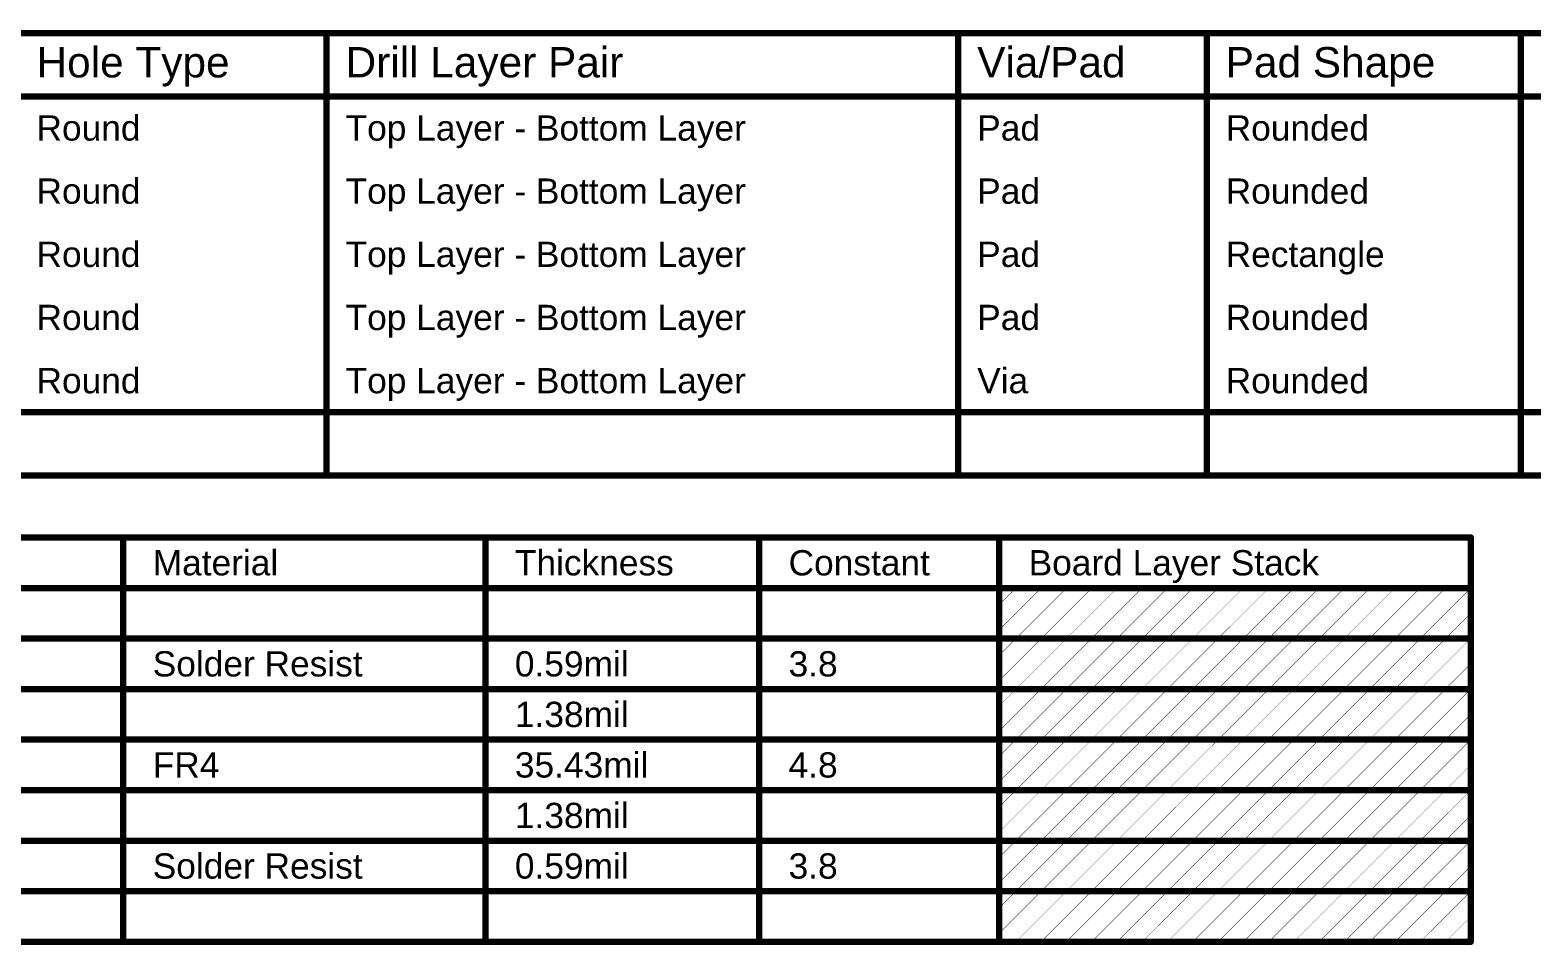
# Model space of a CAD drawing. Header units: inches. Extents: x 0 to 12.8, y -0.1 to 3.7.
# Drawn here: x 2.794 to 6.36, y 1.494 to 3.667 of the extents above; entities that cross this region are included whole.
import ezdxf

# ---------------------------------------------------------------- set-up
doc = ezdxf.new("R2010")
doc.units = ezdxf.units.IN
doc.header["$MEASUREMENT"] = 0
doc.layers.add('Drill Drawing', color=1, linetype='Continuous')
doc.layers.add('Fabrication', color=76, linetype='Continuous')
doc.styles.add('Arial', font='', dxfattribs={"height": 0.2})
doc.styles.get('Arial').set_extended_font_data('Arial')

msp = doc.modelspace()

# ---------------------------------------------------------------- linework, layer by layer
at = {"layer": 'Drill Drawing', "const_width": 0.015}
for points in [[(0.0085, 3.6595), (12.7729, 3.6595)], [(3.4986, 2.6095), (3.4986, 3.6595)], [(4.9981, 2.6095), (4.9981, 3.6595)], [(5.588, 2.6095), (5.588, 3.6595)], [(6.3338, 2.6095), (6.3338, 3.6595)], [(0.0085, 3.5095), (12.7729, 3.5095)], [(0.0085, 2.7595), (12.7729, 2.7595)], [(0.0085, 2.6095), (12.7729, 2.6095)]]:
    msp.add_lwpolyline(points, dxfattribs=at)
at = {"layer": 'Drill Drawing', "const_width": 0.0075}
for points in [[(3.4948, 3.6595, 1), (3.5023, 3.6595, 1)], [(4.9944, 3.6595, 1), (5.0019, 3.6595, 1)], [(5.5842, 3.6595, 1), (5.5917, 3.6595, 1)], [(6.33, 3.6595, 1), (6.3375, 3.6595, 1)], [(3.4948, 2.6095, 1), (3.5023, 2.6095, 1)], [(4.9944, 2.6095, 1), (5.0019, 2.6095, 1)], [(5.5842, 2.6095, 1), (5.5917, 2.6095, 1)], [(6.33, 2.6095, 1), (6.3375, 2.6095, 1)]]:
    msp.add_lwpolyline(points, format="xyb", close=True, dxfattribs=at)
at = {"layer": 'Fabrication'}
for points, const_width in [([(1.6761, 2.462), (6.2149, 2.462)], 0.015), ([(3.0157, 1.502), (3.0157, 2.462)], 0.015), ([(3.8755, 1.502), (3.8755, 2.462)], 0.015), ([(4.5253, 1.502), (4.5253, 2.462)], 0.015), ([(5.0952, 1.502), (5.0952, 2.462)], 0.015), ([(6.2149, 1.502), (6.2149, 2.462)], 0.015), ([(1.6761, 2.342), (6.2149, 2.342)], 0.015), ([(5.0952, 2.3023), (5.1349, 2.342)], 0.001), ([(5.0952, 2.2423), (5.1949, 2.342)], 0.001), ([(5.1349, 2.222), (5.2549, 2.342)], 0.001), ([(5.1949, 2.222), (5.3149, 2.342)], 0.001), ([(5.2549, 2.222), (5.3749, 2.342)], 0.001), ([(5.3149, 2.222), (5.4349, 2.342)], 0.001), ([(5.3749, 2.222), (5.4949, 2.342)], 0.001), ([(5.4349, 2.222), (5.5549, 2.342)], 0.001), ([(5.4949, 2.222), (5.6149, 2.342)], 0.001), ([(5.5549, 2.222), (5.6749, 2.342)], 0.001), ([(5.6149, 2.222), (5.7349, 2.342)], 0.001), ([(5.6749, 2.222), (5.7949, 2.342)], 0.001), ([(5.7349, 2.222), (5.8549, 2.342)], 0.001), ([(5.7949, 2.222), (5.9149, 2.342)], 0.001), ([(5.8549, 2.222), (5.9749, 2.342)], 0.001), ([(5.9149, 2.222), (6.0349, 2.342)], 0.001), ([(5.9749, 2.222), (6.0949, 2.342)], 0.001), ([(6.0349, 2.222), (6.1549, 2.342)], 0.001), ([(6.0949, 2.222), (6.2149, 2.342)], 0.001), ([(6.1549, 2.222), (6.2149, 2.282)], 0.001), ([(2.086, 2.222), (3.0157, 2.222)], 0.015), ([(3.0157, 2.222), (3.8755, 2.222)], 0.015), ([(3.8755, 2.222), (4.5253, 2.222)], 0.015), ([(4.5253, 2.222), (5.0952, 2.222)], 0.015), ([(5.0952, 2.222), (6.2149, 2.222)], 0.015), ([(5.0952, 2.1823), (5.1349, 2.222)], 0.001), ([(5.0952, 2.1223), (5.1949, 2.222)], 0.001), ([(5.1349, 2.102), (5.2549, 2.222)], 0.001), ([(5.1949, 2.102), (5.3149, 2.222)], 0.001), ([(5.2549, 2.102), (5.3749, 2.222)], 0.001), ([(5.3149, 2.102), (5.4349, 2.222)], 0.001), ([(5.3749, 2.102), (5.4949, 2.222)], 0.001), ([(5.4349, 2.102), (5.5549, 2.222)], 0.001), ([(5.4949, 2.102), (5.6149, 2.222)], 0.001), ([(5.5549, 2.102), (5.6749, 2.222)], 0.001), ([(5.6149, 2.102), (5.7349, 2.222)], 0.001), ([(5.6749, 2.102), (5.7949, 2.222)], 0.001), ([(5.7349, 2.102), (5.8549, 2.222)], 0.001), ([(5.7949, 2.102), (5.9149, 2.222)], 0.001), ([(5.8549, 2.102), (5.9749, 2.222)], 0.001), ([(5.9149, 2.102), (6.0349, 2.222)], 0.001), ([(5.9749, 2.102), (6.0949, 2.222)], 0.001), ([(6.0349, 2.102), (6.1549, 2.222)], 0.001), ([(6.0949, 2.102), (6.2149, 2.222)], 0.001), ([(6.1549, 2.102), (6.2149, 2.162)], 0.001), ([(2.086, 2.102), (3.0157, 2.102)], 0.015), ([(3.0157, 2.102), (3.8755, 2.102)], 0.015), ([(3.8755, 2.102), (4.5253, 2.102)], 0.015), ([(4.5253, 2.102), (5.0952, 2.102)], 0.015), ([(5.0952, 2.102), (6.2149, 2.102)], 0.015), ([(5.0952, 2.0623), (5.1349, 2.102)], 0.001), ([(5.0952, 2.0023), (5.1949, 2.102)], 0.001), ([(5.1349, 1.982), (5.2549, 2.102)], 0.001), ([(5.1949, 1.982), (5.3149, 2.102)], 0.001), ([(5.2549, 1.982), (5.3749, 2.102)], 0.001), ([(5.3149, 1.982), (5.4349, 2.102)], 0.001), ([(5.3749, 1.982), (5.4949, 2.102)], 0.001), ([(5.4349, 1.982), (5.5549, 2.102)], 0.001), ([(5.4949, 1.982), (5.6149, 2.102)], 0.001), ([(5.5549, 1.982), (5.6749, 2.102)], 0.001), ([(5.6149, 1.982), (5.7349, 2.102)], 0.001), ([(5.6749, 1.982), (5.7949, 2.102)], 0.001), ([(5.7349, 1.982), (5.8549, 2.102)], 0.001), ([(5.7949, 1.982), (5.9149, 2.102)], 0.001), ([(5.8549, 1.982), (5.9749, 2.102)], 0.001), ([(5.9149, 1.982), (6.0349, 2.102)], 0.001), ([(5.9749, 1.982), (6.0949, 2.102)], 0.001), ([(6.0349, 1.982), (6.1549, 2.102)], 0.001), ([(6.0949, 1.982), (6.2149, 2.102)], 0.001), ([(6.1549, 1.982), (6.2149, 2.042)], 0.001), ([(2.086, 1.982), (3.0157, 1.982)], 0.015), ([(3.0157, 1.982), (3.8755, 1.982)], 0.015), ([(3.8755, 1.982), (4.5253, 1.982)], 0.015), ([(4.5253, 1.982), (5.0952, 1.982)], 0.015), ([(5.0952, 1.982), (6.2149, 1.982)], 0.015), ([(5.0952, 1.9423), (5.1349, 1.982)], 0.001), ([(5.0952, 1.8823), (5.1949, 1.982)], 0.001), ([(5.1349, 1.862), (5.2549, 1.982)], 0.001), ([(5.1949, 1.862), (5.3149, 1.982)], 0.001), ([(5.2549, 1.862), (5.3749, 1.982)], 0.001), ([(5.3149, 1.862), (5.4349, 1.982)], 0.001), ([(5.3749, 1.862), (5.4949, 1.982)], 0.001), ([(5.4349, 1.862), (5.5549, 1.982)], 0.001), ([(5.4949, 1.862), (5.6149, 1.982)], 0.001), ([(5.5549, 1.862), (5.6749, 1.982)], 0.001), ([(5.6149, 1.862), (5.7349, 1.982)], 0.001), ([(5.6749, 1.862), (5.7949, 1.982)], 0.001), ([(5.7349, 1.862), (5.8549, 1.982)], 0.001), ([(5.7949, 1.862), (5.9149, 1.982)], 0.001), ([(5.8549, 1.862), (5.9749, 1.982)], 0.001), ([(5.9149, 1.862), (6.0349, 1.982)], 0.001), ([(5.9749, 1.862), (6.0949, 1.982)], 0.001), ([(6.0349, 1.862), (6.1549, 1.982)], 0.001), ([(6.0949, 1.862), (6.2149, 1.982)], 0.001), ([(6.1549, 1.862), (6.2149, 1.922)], 0.001), ([(2.086, 1.862), (3.0157, 1.862)], 0.015), ([(3.0157, 1.862), (3.8755, 1.862)], 0.015), ([(3.8755, 1.862), (4.5253, 1.862)], 0.015), ([(4.5253, 1.862), (5.0952, 1.862)], 0.015), ([(5.0952, 1.862), (6.2149, 1.862)], 0.015), ([(5.0952, 1.8223), (5.1349, 1.862)], 0.001), ([(5.0952, 1.7623), (5.1949, 1.862)], 0.001), ([(5.1349, 1.742), (5.2549, 1.862)], 0.001), ([(5.1949, 1.742), (5.3149, 1.862)], 0.001), ([(5.2549, 1.742), (5.3749, 1.862)], 0.001), ([(5.3149, 1.742), (5.4349, 1.862)], 0.001), ([(5.3749, 1.742), (5.4949, 1.862)], 0.001), ([(5.4349, 1.742), (5.5549, 1.862)], 0.001), ([(5.4949, 1.742), (5.6149, 1.862)], 0.001), ([(5.5549, 1.742), (5.6749, 1.862)], 0.001), ([(5.6149, 1.742), (5.7349, 1.862)], 0.001), ([(5.6749, 1.742), (5.7949, 1.862)], 0.001), ([(5.7349, 1.742), (5.8549, 1.862)], 0.001), ([(5.7949, 1.742), (5.9149, 1.862)], 0.001), ([(5.8549, 1.742), (5.9749, 1.862)], 0.001), ([(5.9149, 1.742), (6.0349, 1.862)], 0.001), ([(5.9749, 1.742), (6.0949, 1.862)], 0.001), ([(6.0349, 1.742), (6.1549, 1.862)], 0.001), ([(6.0949, 1.742), (6.2149, 1.862)], 0.001), ([(6.1549, 1.742), (6.2149, 1.802)], 0.001), ([(2.086, 1.742), (3.0157, 1.742)], 0.015), ([(3.0157, 1.742), (3.8755, 1.742)], 0.015), ([(3.8755, 1.742), (4.5253, 1.742)], 0.015), ([(4.5253, 1.742), (5.0952, 1.742)], 0.015), ([(5.0952, 1.742), (6.2149, 1.742)], 0.015), ([(5.0952, 1.7023), (5.1349, 1.742)], 0.001), ([(5.0952, 1.6423), (5.1949, 1.742)], 0.001), ([(5.1349, 1.622), (5.2549, 1.742)], 0.001), ([(5.1949, 1.622), (5.3149, 1.742)], 0.001), ([(5.2549, 1.622), (5.3749, 1.742)], 0.001), ([(5.3149, 1.622), (5.4349, 1.742)], 0.001), ([(5.3749, 1.622), (5.4949, 1.742)], 0.001), ([(5.4349, 1.622), (5.5549, 1.742)], 0.001), ([(5.4949, 1.622), (5.6149, 1.742)], 0.001), ([(5.5549, 1.622), (5.6749, 1.742)], 0.001), ([(5.6149, 1.622), (5.7349, 1.742)], 0.001), ([(5.6749, 1.622), (5.7949, 1.742)], 0.001), ([(5.7349, 1.622), (5.8549, 1.742)], 0.001), ([(5.7949, 1.622), (5.9149, 1.742)], 0.001), ([(5.8549, 1.622), (5.9749, 1.742)], 0.001), ([(5.9149, 1.622), (6.0349, 1.742)], 0.001), ([(5.9749, 1.622), (6.0949, 1.742)], 0.001), ([(6.0349, 1.622), (6.1549, 1.742)], 0.001), ([(6.0949, 1.622), (6.2149, 1.742)], 0.001), ([(6.1549, 1.622), (6.2149, 1.682)], 0.001), ([(2.086, 1.622), (3.0157, 1.622)], 0.015), ([(3.0157, 1.622), (3.8755, 1.622)], 0.015), ([(3.8755, 1.622), (4.5253, 1.622)], 0.015), ([(4.5253, 1.622), (5.0952, 1.622)], 0.015), ([(5.0952, 1.622), (6.2149, 1.622)], 0.015), ([(5.0952, 1.5823), (5.1349, 1.622)], 0.001), ([(5.0952, 1.5223), (5.1949, 1.622)], 0.001), ([(5.1349, 1.502), (5.2549, 1.622)], 0.001), ([(5.1949, 1.502), (5.3149, 1.622)], 0.001), ([(5.2549, 1.502), (5.3749, 1.622)], 0.001), ([(5.3149, 1.502), (5.4349, 1.622)], 0.001), ([(5.3749, 1.502), (5.4949, 1.622)], 0.001), ([(5.4349, 1.502), (5.5549, 1.622)], 0.001), ([(5.4949, 1.502), (5.6149, 1.622)], 0.001), ([(5.5549, 1.502), (5.6749, 1.622)], 0.001), ([(5.6149, 1.502), (5.7349, 1.622)], 0.001), ([(5.6749, 1.502), (5.7949, 1.622)], 0.001), ([(5.7349, 1.502), (5.8549, 1.622)], 0.001), ([(5.7949, 1.502), (5.9149, 1.622)], 0.001), ([(5.8549, 1.502), (5.9749, 1.622)], 0.001), ([(5.9149, 1.502), (6.0349, 1.622)], 0.001), ([(5.9749, 1.502), (6.0949, 1.622)], 0.001), ([(6.0349, 1.502), (6.1549, 1.622)], 0.001), ([(6.0949, 1.502), (6.2149, 1.622)], 0.001), ([(6.1549, 1.502), (6.2149, 1.562)], 0.001), ([(2.086, 1.502), (3.0157, 1.502)], 0.015), ([(3.0157, 1.502), (3.8755, 1.502)], 0.015), ([(3.8755, 1.502), (4.5253, 1.502)], 0.015), ([(4.5253, 1.502), (5.0952, 1.502)], 0.015), ([(5.0952, 1.502), (6.2149, 1.502)], 0.015)]:
    msp.add_lwpolyline(points, dxfattribs=dict(at, const_width=const_width))
for points, const_width in [([(3.012, 2.462, 1), (3.0195, 2.462, 1)], 0.0075), ([(3.8718, 2.462, 1), (3.8793, 2.462, 1)], 0.0075), ([(4.5216, 2.462, 1), (4.5291, 2.462, 1)], 0.0075), ([(5.0915, 2.462, 1), (5.099, 2.462, 1)], 0.0075), ([(6.2111, 2.462, 1), (6.2186, 2.462, 1)], 0.0075), ([(6.2111, 2.462, 1), (6.2186, 2.462, 1)], 0.0075), ([(5.1346, 2.342, 1), (5.1351, 2.342, 1)], 0.0005), ([(5.1946, 2.342, 1), (5.1951, 2.342, 1)], 0.0005), ([(5.2546, 2.342, 1), (5.2551, 2.342, 1)], 0.0005), ([(5.3146, 2.342, 1), (5.3151, 2.342, 1)], 0.0005), ([(5.3746, 2.342, 1), (5.3751, 2.342, 1)], 0.0005), ([(5.4346, 2.342, 1), (5.4351, 2.342, 1)], 0.0005), ([(5.4946, 2.342, 1), (5.4951, 2.342, 1)], 0.0005), ([(5.5546, 2.342, 1), (5.5551, 2.342, 1)], 0.0005), ([(5.6146, 2.342, 1), (5.6151, 2.342, 1)], 0.0005), ([(5.6746, 2.342, 1), (5.6751, 2.342, 1)], 0.0005), ([(5.7346, 2.342, 1), (5.7351, 2.342, 1)], 0.0005), ([(5.7946, 2.342, 1), (5.7951, 2.342, 1)], 0.0005), ([(5.8546, 2.342, 1), (5.8551, 2.342, 1)], 0.0005), ([(5.9146, 2.342, 1), (5.9151, 2.342, 1)], 0.0005), ([(5.9746, 2.342, 1), (5.9751, 2.342, 1)], 0.0005), ([(6.0346, 2.342, 1), (6.0351, 2.342, 1)], 0.0005), ([(6.0946, 2.342, 1), (6.0951, 2.342, 1)], 0.0005), ([(6.1546, 2.342, 1), (6.1551, 2.342, 1)], 0.0005), ([(6.2111, 2.342, 1), (6.2186, 2.342, 1)], 0.0075), ([(6.2146, 2.342, 1), (6.2151, 2.342, 1)], 0.0005), ([(5.095, 2.3023, 1), (5.0955, 2.3023, 1)], 0.0005), ([(6.2146, 2.282, 1), (6.2151, 2.282, 1)], 0.0005), ([(3.012, 2.222, 1), (3.0195, 2.222, 1)], 0.0075), ([(3.012, 2.222, 1), (3.0195, 2.222, 1)], 0.0075), ([(3.8718, 2.222, 1), (3.8793, 2.222, 1)], 0.0075), ([(3.8718, 2.222, 1), (3.8793, 2.222, 1)], 0.0075), ([(4.5216, 2.222, 1), (4.5291, 2.222, 1)], 0.0075), ([(4.5216, 2.222, 1), (4.5291, 2.222, 1)], 0.0075), ([(5.0915, 2.222, 1), (5.099, 2.222, 1)], 0.0075), ([(5.0915, 2.222, 1), (5.099, 2.222, 1)], 0.0075), ([(5.095, 2.2423, 1), (5.0955, 2.2423, 1)], 0.0005), ([(5.1346, 2.222, 1), (5.1351, 2.222, 1)], 0.0005), ([(5.1346, 2.222, 1), (5.1351, 2.222, 1)], 0.0005), ([(5.1946, 2.222, 1), (5.1951, 2.222, 1)], 0.0005), ([(5.1946, 2.222, 1), (5.1951, 2.222, 1)], 0.0005), ([(5.2546, 2.222, 1), (5.2551, 2.222, 1)], 0.0005), ([(5.2546, 2.222, 1), (5.2551, 2.222, 1)], 0.0005), ([(5.3146, 2.222, 1), (5.3151, 2.222, 1)], 0.0005), ([(5.3146, 2.222, 1), (5.3151, 2.222, 1)], 0.0005), ([(5.3746, 2.222, 1), (5.3751, 2.222, 1)], 0.0005), ([(5.3746, 2.222, 1), (5.3751, 2.222, 1)], 0.0005), ([(5.4346, 2.222, 1), (5.4351, 2.222, 1)], 0.0005), ([(5.4346, 2.222, 1), (5.4351, 2.222, 1)], 0.0005), ([(5.4946, 2.222, 1), (5.4951, 2.222, 1)], 0.0005), ([(5.4946, 2.222, 1), (5.4951, 2.222, 1)], 0.0005), ([(5.5546, 2.222, 1), (5.5551, 2.222, 1)], 0.0005), ([(5.5546, 2.222, 1), (5.5551, 2.222, 1)], 0.0005), ([(5.6146, 2.222, 1), (5.6151, 2.222, 1)], 0.0005), ([(5.6146, 2.222, 1), (5.6151, 2.222, 1)], 0.0005), ([(5.6746, 2.222, 1), (5.6751, 2.222, 1)], 0.0005), ([(5.6746, 2.222, 1), (5.6751, 2.222, 1)], 0.0005), ([(5.7346, 2.222, 1), (5.7351, 2.222, 1)], 0.0005), ([(5.7346, 2.222, 1), (5.7351, 2.222, 1)], 0.0005), ([(5.7946, 2.222, 1), (5.7951, 2.222, 1)], 0.0005), ([(5.7946, 2.222, 1), (5.7951, 2.222, 1)], 0.0005), ([(5.8546, 2.222, 1), (5.8551, 2.222, 1)], 0.0005), ([(5.8546, 2.222, 1), (5.8551, 2.222, 1)], 0.0005), ([(5.9146, 2.222, 1), (5.9151, 2.222, 1)], 0.0005), ([(5.9146, 2.222, 1), (5.9151, 2.222, 1)], 0.0005), ([(5.9746, 2.222, 1), (5.9751, 2.222, 1)], 0.0005), ([(5.9746, 2.222, 1), (5.9751, 2.222, 1)], 0.0005), ([(6.0346, 2.222, 1), (6.0351, 2.222, 1)], 0.0005), ([(6.0346, 2.222, 1), (6.0351, 2.222, 1)], 0.0005), ([(6.0946, 2.222, 1), (6.0951, 2.222, 1)], 0.0005), ([(6.0946, 2.222, 1), (6.0951, 2.222, 1)], 0.0005), ([(6.1546, 2.222, 1), (6.1551, 2.222, 1)], 0.0005), ([(6.1546, 2.222, 1), (6.1551, 2.222, 1)], 0.0005), ([(6.2111, 2.222, 1), (6.2186, 2.222, 1)], 0.0075), ([(6.2146, 2.222, 1), (6.2151, 2.222, 1)], 0.0005), ([(5.095, 2.1823, 1), (5.0955, 2.1823, 1)], 0.0005), ([(6.2146, 2.162, 1), (6.2151, 2.162, 1)], 0.0005), ([(3.012, 2.102, 1), (3.0195, 2.102, 1)], 0.0075), ([(3.012, 2.102, 1), (3.0195, 2.102, 1)], 0.0075), ([(3.8718, 2.102, 1), (3.8793, 2.102, 1)], 0.0075), ([(3.8718, 2.102, 1), (3.8793, 2.102, 1)], 0.0075), ([(4.5216, 2.102, 1), (4.5291, 2.102, 1)], 0.0075), ([(4.5216, 2.102, 1), (4.5291, 2.102, 1)], 0.0075), ([(5.0915, 2.102, 1), (5.099, 2.102, 1)], 0.0075), ([(5.0915, 2.102, 1), (5.099, 2.102, 1)], 0.0075), ([(5.095, 2.1223, 1), (5.0955, 2.1223, 1)], 0.0005), ([(6.2111, 2.102, 1), (6.2186, 2.102, 1)], 0.0075), ([(5.1346, 2.102, 1), (5.1351, 2.102, 1)], 0.0005), ([(5.1346, 2.102, 1), (5.1351, 2.102, 1)], 0.0005), ([(5.1946, 2.102, 1), (5.1951, 2.102, 1)], 0.0005), ([(5.1946, 2.102, 1), (5.1951, 2.102, 1)], 0.0005), ([(5.2546, 2.102, 1), (5.2551, 2.102, 1)], 0.0005), ([(5.2546, 2.102, 1), (5.2551, 2.102, 1)], 0.0005), ([(5.3146, 2.102, 1), (5.3151, 2.102, 1)], 0.0005), ([(5.3146, 2.102, 1), (5.3151, 2.102, 1)], 0.0005), ([(5.3746, 2.102, 1), (5.3751, 2.102, 1)], 0.0005), ([(5.3746, 2.102, 1), (5.3751, 2.102, 1)], 0.0005), ([(5.4346, 2.102, 1), (5.4351, 2.102, 1)], 0.0005), ([(5.4346, 2.102, 1), (5.4351, 2.102, 1)], 0.0005), ([(5.4946, 2.102, 1), (5.4951, 2.102, 1)], 0.0005), ([(5.4946, 2.102, 1), (5.4951, 2.102, 1)], 0.0005), ([(5.5546, 2.102, 1), (5.5551, 2.102, 1)], 0.0005), ([(5.5546, 2.102, 1), (5.5551, 2.102, 1)], 0.0005), ([(5.6146, 2.102, 1), (5.6151, 2.102, 1)], 0.0005), ([(5.6146, 2.102, 1), (5.6151, 2.102, 1)], 0.0005), ([(5.6746, 2.102, 1), (5.6751, 2.102, 1)], 0.0005), ([(5.6746, 2.102, 1), (5.6751, 2.102, 1)], 0.0005), ([(5.7346, 2.102, 1), (5.7351, 2.102, 1)], 0.0005), ([(5.7346, 2.102, 1), (5.7351, 2.102, 1)], 0.0005), ([(5.7946, 2.102, 1), (5.7951, 2.102, 1)], 0.0005), ([(5.7946, 2.102, 1), (5.7951, 2.102, 1)], 0.0005), ([(5.8546, 2.102, 1), (5.8551, 2.102, 1)], 0.0005), ([(5.8546, 2.102, 1), (5.8551, 2.102, 1)], 0.0005), ([(5.9146, 2.102, 1), (5.9151, 2.102, 1)], 0.0005), ([(5.9146, 2.102, 1), (5.9151, 2.102, 1)], 0.0005), ([(5.9746, 2.102, 1), (5.9751, 2.102, 1)], 0.0005), ([(5.9746, 2.102, 1), (5.9751, 2.102, 1)], 0.0005), ([(6.0346, 2.102, 1), (6.0351, 2.102, 1)], 0.0005), ([(6.0346, 2.102, 1), (6.0351, 2.102, 1)], 0.0005), ([(6.0946, 2.102, 1), (6.0951, 2.102, 1)], 0.0005), ([(6.0946, 2.102, 1), (6.0951, 2.102, 1)], 0.0005), ([(6.1546, 2.102, 1), (6.1551, 2.102, 1)], 0.0005), ([(6.1546, 2.102, 1), (6.1551, 2.102, 1)], 0.0005), ([(6.2146, 2.102, 1), (6.2151, 2.102, 1)], 0.0005), ([(5.095, 2.0623, 1), (5.0955, 2.0623, 1)], 0.0005), ([(6.2146, 2.042, 1), (6.2151, 2.042, 1)], 0.0005), ([(5.095, 2.0023, 1), (5.0955, 2.0023, 1)], 0.0005), ([(3.012, 1.982, 1), (3.0195, 1.982, 1)], 0.0075), ([(3.012, 1.982, 1), (3.0195, 1.982, 1)], 0.0075), ([(3.8718, 1.982, 1), (3.8793, 1.982, 1)], 0.0075), ([(3.8718, 1.982, 1), (3.8793, 1.982, 1)], 0.0075), ([(4.5216, 1.982, 1), (4.5291, 1.982, 1)], 0.0075), ([(4.5216, 1.982, 1), (4.5291, 1.982, 1)], 0.0075), ([(5.0915, 1.982, 1), (5.099, 1.982, 1)], 0.0075), ([(5.0915, 1.982, 1), (5.099, 1.982, 1)], 0.0075), ([(5.1346, 1.982, 1), (5.1351, 1.982, 1)], 0.0005), ([(5.1346, 1.982, 1), (5.1351, 1.982, 1)], 0.0005), ([(5.1946, 1.982, 1), (5.1951, 1.982, 1)], 0.0005), ([(5.1946, 1.982, 1), (5.1951, 1.982, 1)], 0.0005), ([(5.2546, 1.982, 1), (5.2551, 1.982, 1)], 0.0005), ([(5.2546, 1.982, 1), (5.2551, 1.982, 1)], 0.0005), ([(5.3146, 1.982, 1), (5.3151, 1.982, 1)], 0.0005), ([(5.3146, 1.982, 1), (5.3151, 1.982, 1)], 0.0005), ([(5.3746, 1.982, 1), (5.3751, 1.982, 1)], 0.0005), ([(5.3746, 1.982, 1), (5.3751, 1.982, 1)], 0.0005), ([(5.4346, 1.982, 1), (5.4351, 1.982, 1)], 0.0005), ([(5.4346, 1.982, 1), (5.4351, 1.982, 1)], 0.0005), ([(5.4946, 1.982, 1), (5.4951, 1.982, 1)], 0.0005), ([(5.4946, 1.982, 1), (5.4951, 1.982, 1)], 0.0005), ([(5.5546, 1.982, 1), (5.5551, 1.982, 1)], 0.0005), ([(5.5546, 1.982, 1), (5.5551, 1.982, 1)], 0.0005), ([(5.6146, 1.982, 1), (5.6151, 1.982, 1)], 0.0005), ([(5.6146, 1.982, 1), (5.6151, 1.982, 1)], 0.0005), ([(5.6746, 1.982, 1), (5.6751, 1.982, 1)], 0.0005), ([(5.6746, 1.982, 1), (5.6751, 1.982, 1)], 0.0005), ([(5.7346, 1.982, 1), (5.7351, 1.982, 1)], 0.0005), ([(5.7346, 1.982, 1), (5.7351, 1.982, 1)], 0.0005), ([(5.7946, 1.982, 1), (5.7951, 1.982, 1)], 0.0005), ([(5.7946, 1.982, 1), (5.7951, 1.982, 1)], 0.0005), ([(5.8546, 1.982, 1), (5.8551, 1.982, 1)], 0.0005), ([(5.8546, 1.982, 1), (5.8551, 1.982, 1)], 0.0005), ([(5.9146, 1.982, 1), (5.9151, 1.982, 1)], 0.0005), ([(5.9146, 1.982, 1), (5.9151, 1.982, 1)], 0.0005), ([(5.9746, 1.982, 1), (5.9751, 1.982, 1)], 0.0005), ([(5.9746, 1.982, 1), (5.9751, 1.982, 1)], 0.0005), ([(6.0346, 1.982, 1), (6.0351, 1.982, 1)], 0.0005), ([(6.0346, 1.982, 1), (6.0351, 1.982, 1)], 0.0005), ([(6.0946, 1.982, 1), (6.0951, 1.982, 1)], 0.0005), ([(6.0946, 1.982, 1), (6.0951, 1.982, 1)], 0.0005), ([(6.1546, 1.982, 1), (6.1551, 1.982, 1)], 0.0005), ([(6.1546, 1.982, 1), (6.1551, 1.982, 1)], 0.0005), ([(6.2111, 1.982, 1), (6.2186, 1.982, 1)], 0.0075), ([(6.2146, 1.982, 1), (6.2151, 1.982, 1)], 0.0005), ([(5.095, 1.9423, 1), (5.0955, 1.9423, 1)], 0.0005), ([(6.2146, 1.922, 1), (6.2151, 1.922, 1)], 0.0005), ([(3.012, 1.862, 1), (3.0195, 1.862, 1)], 0.0075), ([(3.012, 1.862, 1), (3.0195, 1.862, 1)], 0.0075), ([(3.8718, 1.862, 1), (3.8793, 1.862, 1)], 0.0075), ([(3.8718, 1.862, 1), (3.8793, 1.862, 1)], 0.0075), ([(4.5216, 1.862, 1), (4.5291, 1.862, 1)], 0.0075), ([(4.5216, 1.862, 1), (4.5291, 1.862, 1)], 0.0075), ([(5.0915, 1.862, 1), (5.099, 1.862, 1)], 0.0075), ([(5.0915, 1.862, 1), (5.099, 1.862, 1)], 0.0075), ([(5.095, 1.8823, 1), (5.0955, 1.8823, 1)], 0.0005), ([(5.1346, 1.862, 1), (5.1351, 1.862, 1)], 0.0005), ([(5.1346, 1.862, 1), (5.1351, 1.862, 1)], 0.0005), ([(5.1946, 1.862, 1), (5.1951, 1.862, 1)], 0.0005), ([(5.1946, 1.862, 1), (5.1951, 1.862, 1)], 0.0005), ([(5.2546, 1.862, 1), (5.2551, 1.862, 1)], 0.0005), ([(5.2546, 1.862, 1), (5.2551, 1.862, 1)], 0.0005), ([(5.3146, 1.862, 1), (5.3151, 1.862, 1)], 0.0005), ([(5.3146, 1.862, 1), (5.3151, 1.862, 1)], 0.0005), ([(5.3746, 1.862, 1), (5.3751, 1.862, 1)], 0.0005), ([(5.3746, 1.862, 1), (5.3751, 1.862, 1)], 0.0005), ([(5.4346, 1.862, 1), (5.4351, 1.862, 1)], 0.0005), ([(5.4346, 1.862, 1), (5.4351, 1.862, 1)], 0.0005), ([(5.4946, 1.862, 1), (5.4951, 1.862, 1)], 0.0005), ([(5.4946, 1.862, 1), (5.4951, 1.862, 1)], 0.0005), ([(5.5546, 1.862, 1), (5.5551, 1.862, 1)], 0.0005), ([(5.5546, 1.862, 1), (5.5551, 1.862, 1)], 0.0005), ([(5.6146, 1.862, 1), (5.6151, 1.862, 1)], 0.0005), ([(5.6146, 1.862, 1), (5.6151, 1.862, 1)], 0.0005), ([(5.6746, 1.862, 1), (5.6751, 1.862, 1)], 0.0005), ([(5.6746, 1.862, 1), (5.6751, 1.862, 1)], 0.0005), ([(5.7346, 1.862, 1), (5.7351, 1.862, 1)], 0.0005), ([(5.7346, 1.862, 1), (5.7351, 1.862, 1)], 0.0005), ([(5.7946, 1.862, 1), (5.7951, 1.862, 1)], 0.0005), ([(5.7946, 1.862, 1), (5.7951, 1.862, 1)], 0.0005), ([(5.8546, 1.862, 1), (5.8551, 1.862, 1)], 0.0005), ([(5.8546, 1.862, 1), (5.8551, 1.862, 1)], 0.0005), ([(5.9146, 1.862, 1), (5.9151, 1.862, 1)], 0.0005), ([(5.9146, 1.862, 1), (5.9151, 1.862, 1)], 0.0005), ([(5.9746, 1.862, 1), (5.9751, 1.862, 1)], 0.0005), ([(5.9746, 1.862, 1), (5.9751, 1.862, 1)], 0.0005), ([(6.0346, 1.862, 1), (6.0351, 1.862, 1)], 0.0005), ([(6.0346, 1.862, 1), (6.0351, 1.862, 1)], 0.0005), ([(6.0946, 1.862, 1), (6.0951, 1.862, 1)], 0.0005), ([(6.0946, 1.862, 1), (6.0951, 1.862, 1)], 0.0005), ([(6.1546, 1.862, 1), (6.1551, 1.862, 1)], 0.0005), ([(6.1546, 1.862, 1), (6.1551, 1.862, 1)], 0.0005), ([(6.2111, 1.862, 1), (6.2186, 1.862, 1)], 0.0075), ([(6.2146, 1.862, 1), (6.2151, 1.862, 1)], 0.0005), ([(5.095, 1.8223, 1), (5.0955, 1.8223, 1)], 0.0005), ([(6.2146, 1.802, 1), (6.2151, 1.802, 1)], 0.0005), ([(3.012, 1.742, 1), (3.0195, 1.742, 1)], 0.0075), ([(3.012, 1.742, 1), (3.0195, 1.742, 1)], 0.0075), ([(3.8718, 1.742, 1), (3.8793, 1.742, 1)], 0.0075), ([(3.8718, 1.742, 1), (3.8793, 1.742, 1)], 0.0075), ([(4.5216, 1.742, 1), (4.5291, 1.742, 1)], 0.0075), ([(4.5216, 1.742, 1), (4.5291, 1.742, 1)], 0.0075), ([(5.0915, 1.742, 1), (5.099, 1.742, 1)], 0.0075), ([(5.0915, 1.742, 1), (5.099, 1.742, 1)], 0.0075), ([(5.095, 1.7623, 1), (5.0955, 1.7623, 1)], 0.0005), ([(6.2111, 1.742, 1), (6.2186, 1.742, 1)], 0.0075), ([(5.1346, 1.742, 1), (5.1351, 1.742, 1)], 0.0005), ([(5.1346, 1.742, 1), (5.1351, 1.742, 1)], 0.0005), ([(5.1946, 1.742, 1), (5.1951, 1.742, 1)], 0.0005), ([(5.1946, 1.742, 1), (5.1951, 1.742, 1)], 0.0005), ([(5.2546, 1.742, 1), (5.2551, 1.742, 1)], 0.0005), ([(5.2546, 1.742, 1), (5.2551, 1.742, 1)], 0.0005), ([(5.3146, 1.742, 1), (5.3151, 1.742, 1)], 0.0005), ([(5.3146, 1.742, 1), (5.3151, 1.742, 1)], 0.0005), ([(5.3746, 1.742, 1), (5.3751, 1.742, 1)], 0.0005), ([(5.3746, 1.742, 1), (5.3751, 1.742, 1)], 0.0005), ([(5.4346, 1.742, 1), (5.4351, 1.742, 1)], 0.0005), ([(5.4346, 1.742, 1), (5.4351, 1.742, 1)], 0.0005), ([(5.4946, 1.742, 1), (5.4951, 1.742, 1)], 0.0005), ([(5.4946, 1.742, 1), (5.4951, 1.742, 1)], 0.0005), ([(5.5546, 1.742, 1), (5.5551, 1.742, 1)], 0.0005), ([(5.5546, 1.742, 1), (5.5551, 1.742, 1)], 0.0005), ([(5.6146, 1.742, 1), (5.6151, 1.742, 1)], 0.0005), ([(5.6146, 1.742, 1), (5.6151, 1.742, 1)], 0.0005), ([(5.6746, 1.742, 1), (5.6751, 1.742, 1)], 0.0005), ([(5.6746, 1.742, 1), (5.6751, 1.742, 1)], 0.0005), ([(5.7346, 1.742, 1), (5.7351, 1.742, 1)], 0.0005), ([(5.7346, 1.742, 1), (5.7351, 1.742, 1)], 0.0005), ([(5.7946, 1.742, 1), (5.7951, 1.742, 1)], 0.0005), ([(5.7946, 1.742, 1), (5.7951, 1.742, 1)], 0.0005), ([(5.8546, 1.742, 1), (5.8551, 1.742, 1)], 0.0005), ([(5.8546, 1.742, 1), (5.8551, 1.742, 1)], 0.0005), ([(5.9146, 1.742, 1), (5.9151, 1.742, 1)], 0.0005), ([(5.9146, 1.742, 1), (5.9151, 1.742, 1)], 0.0005), ([(5.9746, 1.742, 1), (5.9751, 1.742, 1)], 0.0005), ([(5.9746, 1.742, 1), (5.9751, 1.742, 1)], 0.0005), ([(6.0346, 1.742, 1), (6.0351, 1.742, 1)], 0.0005), ([(6.0346, 1.742, 1), (6.0351, 1.742, 1)], 0.0005), ([(6.0946, 1.742, 1), (6.0951, 1.742, 1)], 0.0005), ([(6.0946, 1.742, 1), (6.0951, 1.742, 1)], 0.0005), ([(6.1546, 1.742, 1), (6.1551, 1.742, 1)], 0.0005), ([(6.1546, 1.742, 1), (6.1551, 1.742, 1)], 0.0005), ([(6.2146, 1.742, 1), (6.2151, 1.742, 1)], 0.0005), ([(5.095, 1.7023, 1), (5.0955, 1.7023, 1)], 0.0005), ([(6.2146, 1.682, 1), (6.2151, 1.682, 1)], 0.0005), ([(5.095, 1.6423, 1), (5.0955, 1.6423, 1)], 0.0005), ([(3.012, 1.622, 1), (3.0195, 1.622, 1)], 0.0075), ([(3.012, 1.622, 1), (3.0195, 1.622, 1)], 0.0075), ([(3.8718, 1.622, 1), (3.8793, 1.622, 1)], 0.0075), ([(3.8718, 1.622, 1), (3.8793, 1.622, 1)], 0.0075), ([(4.5216, 1.622, 1), (4.5291, 1.622, 1)], 0.0075), ([(4.5216, 1.622, 1), (4.5291, 1.622, 1)], 0.0075), ([(5.0915, 1.622, 1), (5.099, 1.622, 1)], 0.0075), ([(5.0915, 1.622, 1), (5.099, 1.622, 1)], 0.0075), ([(5.1346, 1.622, 1), (5.1351, 1.622, 1)], 0.0005), ([(5.1346, 1.622, 1), (5.1351, 1.622, 1)], 0.0005), ([(5.1946, 1.622, 1), (5.1951, 1.622, 1)], 0.0005), ([(5.1946, 1.622, 1), (5.1951, 1.622, 1)], 0.0005), ([(5.2546, 1.622, 1), (5.2551, 1.622, 1)], 0.0005), ([(5.2546, 1.622, 1), (5.2551, 1.622, 1)], 0.0005), ([(5.3146, 1.622, 1), (5.3151, 1.622, 1)], 0.0005), ([(5.3146, 1.622, 1), (5.3151, 1.622, 1)], 0.0005), ([(5.3746, 1.622, 1), (5.3751, 1.622, 1)], 0.0005), ([(5.3746, 1.622, 1), (5.3751, 1.622, 1)], 0.0005), ([(5.4346, 1.622, 1), (5.4351, 1.622, 1)], 0.0005), ([(5.4346, 1.622, 1), (5.4351, 1.622, 1)], 0.0005), ([(5.4946, 1.622, 1), (5.4951, 1.622, 1)], 0.0005), ([(5.4946, 1.622, 1), (5.4951, 1.622, 1)], 0.0005), ([(5.5546, 1.622, 1), (5.5551, 1.622, 1)], 0.0005), ([(5.5546, 1.622, 1), (5.5551, 1.622, 1)], 0.0005), ([(5.6146, 1.622, 1), (5.6151, 1.622, 1)], 0.0005), ([(5.6146, 1.622, 1), (5.6151, 1.622, 1)], 0.0005), ([(5.6746, 1.622, 1), (5.6751, 1.622, 1)], 0.0005), ([(5.6746, 1.622, 1), (5.6751, 1.622, 1)], 0.0005), ([(5.7346, 1.622, 1), (5.7351, 1.622, 1)], 0.0005), ([(5.7346, 1.622, 1), (5.7351, 1.622, 1)], 0.0005), ([(5.7946, 1.622, 1), (5.7951, 1.622, 1)], 0.0005), ([(5.7946, 1.622, 1), (5.7951, 1.622, 1)], 0.0005), ([(5.8546, 1.622, 1), (5.8551, 1.622, 1)], 0.0005), ([(5.8546, 1.622, 1), (5.8551, 1.622, 1)], 0.0005), ([(5.9146, 1.622, 1), (5.9151, 1.622, 1)], 0.0005), ([(5.9146, 1.622, 1), (5.9151, 1.622, 1)], 0.0005), ([(5.9746, 1.622, 1), (5.9751, 1.622, 1)], 0.0005), ([(5.9746, 1.622, 1), (5.9751, 1.622, 1)], 0.0005), ([(6.0346, 1.622, 1), (6.0351, 1.622, 1)], 0.0005), ([(6.0346, 1.622, 1), (6.0351, 1.622, 1)], 0.0005), ([(6.0946, 1.622, 1), (6.0951, 1.622, 1)], 0.0005), ([(6.0946, 1.622, 1), (6.0951, 1.622, 1)], 0.0005), ([(6.1546, 1.622, 1), (6.1551, 1.622, 1)], 0.0005), ([(6.1546, 1.622, 1), (6.1551, 1.622, 1)], 0.0005), ([(6.2111, 1.622, 1), (6.2186, 1.622, 1)], 0.0075), ([(6.2146, 1.622, 1), (6.2151, 1.622, 1)], 0.0005), ([(5.095, 1.5823, 1), (5.0955, 1.5823, 1)], 0.0005), ([(6.2146, 1.562, 1), (6.2151, 1.562, 1)], 0.0005), ([(3.012, 1.502, 1), (3.0195, 1.502, 1)], 0.0075), ([(3.012, 1.502, 1), (3.0195, 1.502, 1)], 0.0075), ([(3.012, 1.502, 1), (3.0195, 1.502, 1)], 0.0075), ([(3.8718, 1.502, 1), (3.8793, 1.502, 1)], 0.0075), ([(3.8718, 1.502, 1), (3.8793, 1.502, 1)], 0.0075), ([(3.8718, 1.502, 1), (3.8793, 1.502, 1)], 0.0075), ([(4.5216, 1.502, 1), (4.5291, 1.502, 1)], 0.0075), ([(4.5216, 1.502, 1), (4.5291, 1.502, 1)], 0.0075), ([(4.5216, 1.502, 1), (4.5291, 1.502, 1)], 0.0075), ([(5.0915, 1.502, 1), (5.099, 1.502, 1)], 0.0075), ([(5.0915, 1.502, 1), (5.099, 1.502, 1)], 0.0075), ([(5.0915, 1.502, 1), (5.099, 1.502, 1)], 0.0075), ([(5.095, 1.5223, 1), (5.0955, 1.5223, 1)], 0.0005), ([(5.1346, 1.502, 1), (5.1351, 1.502, 1)], 0.0005), ([(5.1946, 1.502, 1), (5.1951, 1.502, 1)], 0.0005), ([(5.2546, 1.502, 1), (5.2551, 1.502, 1)], 0.0005), ([(5.3146, 1.502, 1), (5.3151, 1.502, 1)], 0.0005), ([(5.3746, 1.502, 1), (5.3751, 1.502, 1)], 0.0005), ([(5.4346, 1.502, 1), (5.4351, 1.502, 1)], 0.0005), ([(5.4946, 1.502, 1), (5.4951, 1.502, 1)], 0.0005), ([(5.5546, 1.502, 1), (5.5551, 1.502, 1)], 0.0005), ([(5.6146, 1.502, 1), (5.6151, 1.502, 1)], 0.0005), ([(5.6746, 1.502, 1), (5.6751, 1.502, 1)], 0.0005), ([(5.7346, 1.502, 1), (5.7351, 1.502, 1)], 0.0005), ([(5.7946, 1.502, 1), (5.7951, 1.502, 1)], 0.0005), ([(5.8546, 1.502, 1), (5.8551, 1.502, 1)], 0.0005), ([(5.9146, 1.502, 1), (5.9151, 1.502, 1)], 0.0005), ([(5.9746, 1.502, 1), (5.9751, 1.502, 1)], 0.0005), ([(6.0346, 1.502, 1), (6.0351, 1.502, 1)], 0.0005), ([(6.0946, 1.502, 1), (6.0951, 1.502, 1)], 0.0005), ([(6.1546, 1.502, 1), (6.1551, 1.502, 1)], 0.0005), ([(6.2111, 1.502, 1), (6.2186, 1.502, 1)], 0.0075), ([(6.2111, 1.502, 1), (6.2186, 1.502, 1)], 0.0075)]:
    msp.add_lwpolyline(points, format="xyb", close=True, dxfattribs=dict(at, const_width=const_width))

# ---------------------------------------------------------------- texts
at = {"layer": 'Drill Drawing', "style": 'Arial'}
for s, height, p in [('Hole Type', 0.072, (2.8098, 3.5545)), ('Drill Layer Pair', 0.072, (3.5436, 3.5545)), ('Via/Pad', 0.072, (5.0431, 3.5545)), ('Pad Shape', 0.072, (5.633, 3.5545)), ('Round', 0.06, (2.8098, 3.4045)), ('Top Layer - Bottom Layer', 0.06, (3.5436, 3.4045)), ('Pad', 0.06, (5.0431, 3.4045)), ('Rounded', 0.06, (5.633, 3.4045)), ('Round', 0.06, (2.8098, 3.2545)), ('Pad', 0.06, (5.0431, 3.2545)), ('Rounded', 0.06, (5.633, 3.2545)), ('Top Layer - Bottom Layer', 0.06, (3.5436, 3.2545)), ('Round', 0.06, (2.8098, 3.1045)), ('Top Layer - Bottom Layer', 0.06, (3.5436, 3.1045)), ('Pad', 0.06, (5.0431, 3.1045)), ('Rectangle', 0.06, (5.633, 3.1045)), ('Round', 0.06, (2.8098, 2.9545)), ('Top Layer - Bottom Layer', 0.06, (3.5436, 2.9545)), ('Pad', 0.06, (5.0431, 2.9545)), ('Rounded', 0.06, (5.633, 2.9545)), ('Round', 0.06, (2.8098, 2.8045)), ('Top Layer - Bottom Layer', 0.06, (3.5436, 2.8045)), ('Via', 0.06, (5.0431, 2.8045)), ('Rounded', 0.06, (5.633, 2.8045))]:
    msp.add_text(s, height=height, dxfattribs=at).set_placement(p)
at = {"layer": 'Fabrication', "style": 'Arial'}
for s, p in [('Material', (3.0857, 2.372)), ('Thickness', (3.9455, 2.372)), ('Constant', (4.5953, 2.372)), ('Board Layer Stack', (5.1652, 2.372)), ('Solder Resist', (3.0857, 2.132)), ('0.59mil', (3.9455, 2.132)), ('3.8', (4.5953, 2.132)), ('1.38mil', (3.9455, 2.012)), ('FR4', (3.0857, 1.892)), ('35.43mil', (3.9455, 1.892)), ('4.8', (4.5953, 1.892)), ('1.38mil', (3.9455, 1.772)), ('Solder Resist', (3.0857, 1.652)), ('0.59mil', (3.9455, 1.652)), ('3.8', (4.5953, 1.652))]:
    msp.add_text(s, height=0.06, dxfattribs=at).set_placement(p)

doc.saveas('drawing.dxf')
